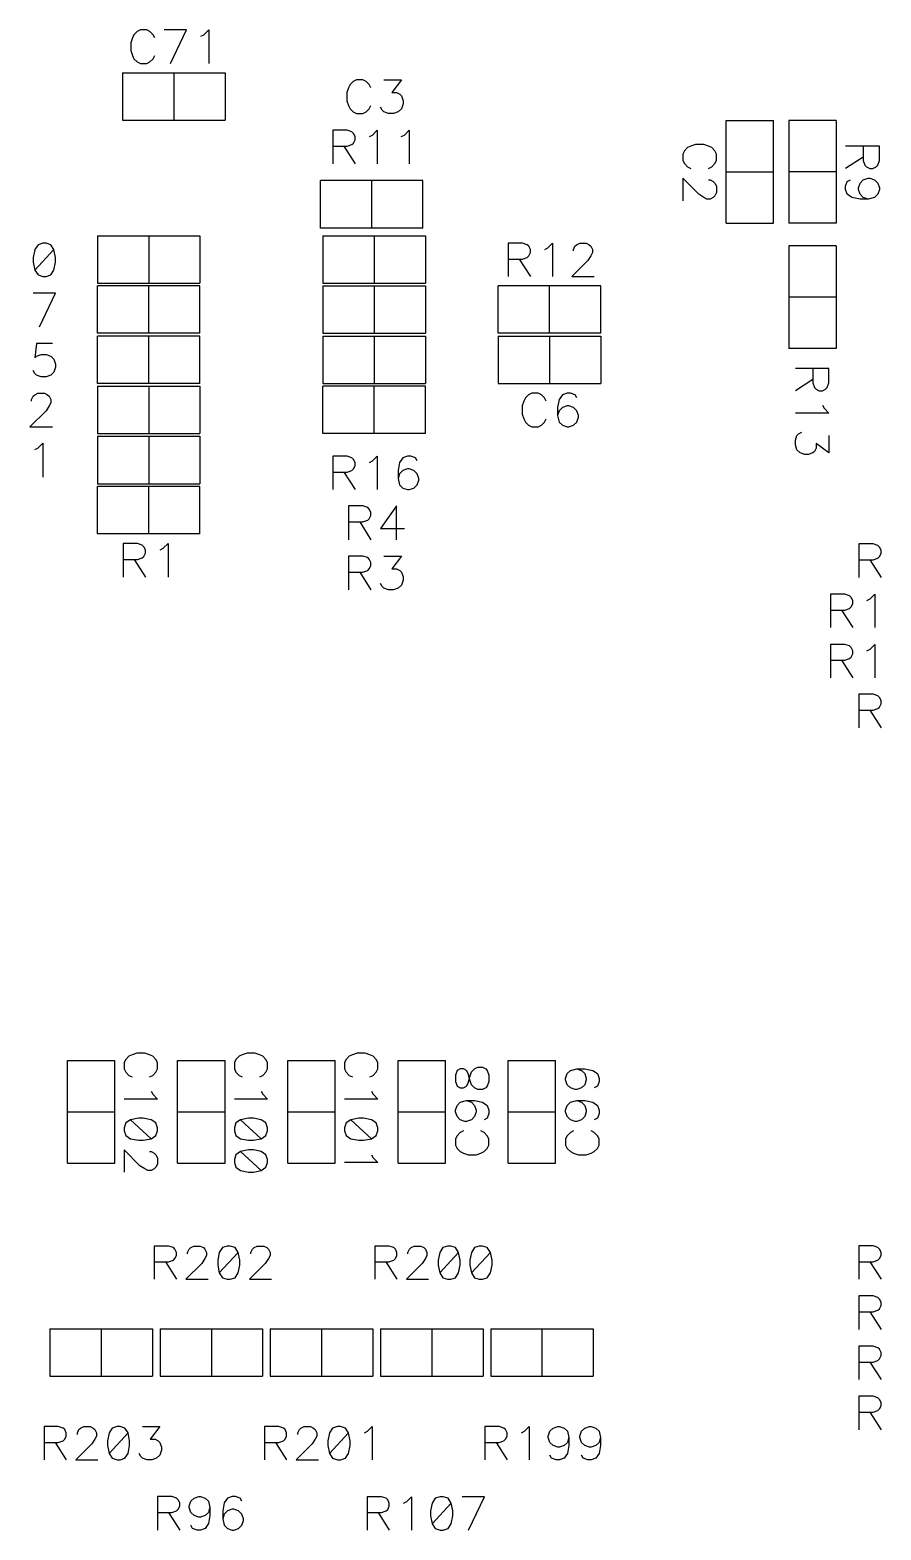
# Model space of a CAD drawing. Extents: x 295 to 953, y 10 to 290.
# Drawn here: x 703.6 to 739.2, y 154.2 to 216.9 of the extents above; entities that cross this region are included whole.
import ezdxf

# ---------------------------------------------------------------- set-up
doc = ezdxf.new("R2010")
doc.units = 0
doc.header["$LTSCALE"] = 5
doc.header["$MEASUREMENT"] = 0
doc.layers.add('DV-INT-A3_BSK', color=2, linetype='CONTINUOUS')

msp = doc.modelspace()

# ---------------------------------------------------------------- linework, layer by layer
at = {"layer": 'DV-INT-A3_BSK', "color": 7}
for p, q in [((707.894, 216.576), (707.832, 216.375)), ((707.832, 216.375), (707.832, 216.044)), ((707.962, 216.706), (707.894, 216.576)), ((708.096, 216.84), (707.962, 216.706)), ((708.23, 216.908), (708.096, 216.84)), ((708.494, 216.908), (708.23, 216.908)), ((708.628, 216.84), (708.494, 216.908)), ((708.762, 216.706), (708.628, 216.84)), ((708.829, 216.576), (708.762, 216.706)), ((710.162, 216.908), (709.227, 216.908)), ((709.495, 215.508), (710.162, 216.908)), ((710.761, 216.644), (710.891, 216.706)), ((710.891, 216.706), (711.092, 216.908)), ((711.092, 216.908), (711.092, 215.508)), ((707.832, 216.044), (707.894, 215.843)), ((707.894, 215.843), (707.962, 215.709)), ((707.962, 215.709), (708.096, 215.575)), ((708.628, 215.575), (708.762, 215.709)), ((708.762, 215.709), (708.829, 215.843)), ((707.484, 215.118), (711.771, 215.118)), ((707.484, 215.118), (707.484, 213.136)), ((708.096, 215.575), (708.23, 215.508)), ((708.23, 215.508), (708.494, 215.508)), ((708.494, 215.508), (708.628, 215.575)), ((709.63, 215.118), (709.63, 213.136)), ((711.771, 215.118), (711.771, 213.136)), ((716.934, 214.494), (716.867, 214.292)), ((717.002, 214.628), (716.934, 214.494)), ((717.136, 214.762), (717.002, 214.628)), ((717.27, 214.829), (717.136, 214.762)), ((717.538, 214.829), (717.27, 214.829)), ((717.672, 214.762), (717.538, 214.829)), ((717.806, 214.628), (717.672, 214.762)), ((717.873, 214.494), (717.806, 214.628)), ((718.414, 214.829), (719.151, 214.829)), ((719.151, 214.829), (718.749, 214.292)), ((716.867, 214.292), (716.867, 213.953)), ((716.867, 213.953), (716.934, 213.752)), ((718.749, 214.292), (718.95, 214.292)), ((718.95, 214.292), (719.084, 214.225)), ((719.084, 214.225), (719.151, 214.158)), ((719.151, 214.158), (719.219, 213.953)), ((719.219, 213.819), (719.151, 213.618)), ((719.219, 213.953), (719.219, 213.819)), ((716.934, 213.752), (717.002, 213.618)), ((717.002, 213.618), (717.136, 213.483)), ((717.136, 213.483), (717.27, 213.416)), ((717.27, 213.416), (717.538, 213.416)), ((717.538, 213.416), (717.672, 213.483)), ((717.672, 213.483), (717.806, 213.618)), ((717.806, 213.618), (717.873, 213.752)), ((718.347, 213.551), (718.28, 213.685)), ((718.414, 213.483), (718.347, 213.551)), ((718.615, 213.416), (718.414, 213.483)), ((718.816, 213.416), (718.615, 213.416)), ((719.017, 213.483), (718.816, 213.416)), ((719.151, 213.618), (719.017, 213.483)), ((707.484, 213.136), (711.771, 213.136)), ((716.876, 212.717), (716.276, 212.717)), ((716.276, 212.717), (716.276, 211.317)), ((717.077, 212.649), (716.876, 212.717)), ((717.144, 212.582), (717.077, 212.649)), ((717.211, 212.453), (717.144, 212.582)), ((717.944, 212.515), (718.141, 212.717)), ((718.141, 212.717), (718.141, 211.317)), ((719.273, 212.515), (719.474, 212.717)), ((719.474, 212.717), (719.474, 211.317)), ((732.735, 208.84), (732.735, 213.127)), ((732.735, 213.127), (734.717, 213.127)), ((734.717, 208.84), (734.717, 213.127)), ((735.354, 213.127), (735.354, 208.84)), ((737.336, 213.127), (735.354, 213.127)), ((737.336, 213.127), (737.336, 208.84)), ((716.276, 212.05), (716.876, 212.05)), ((716.746, 212.05), (717.211, 211.317)), ((716.876, 212.05), (717.077, 212.117)), ((717.077, 212.117), (717.144, 212.184)), ((717.144, 212.184), (717.211, 212.318)), ((717.211, 212.318), (717.211, 212.453)), ((717.81, 212.453), (717.944, 212.515)), ((719.143, 212.453), (719.273, 212.515)), ((731.121, 211.991), (730.987, 211.857)), ((731.255, 212.059), (731.121, 211.991)), ((731.456, 212.126), (731.255, 212.059)), ((731.796, 212.126), (731.456, 212.126)), ((731.997, 212.059), (731.796, 212.126)), ((732.131, 211.991), (731.997, 212.059)), ((732.265, 211.857), (732.131, 211.991)), ((739.143, 212.059), (737.73, 212.059)), ((738.472, 212.059), (738.472, 211.455)), ((739.143, 211.455), (739.143, 212.059)), ((730.987, 211.857), (730.92, 211.723)), ((730.92, 211.723), (730.92, 211.455)), ((730.92, 211.455), (730.987, 211.321)), ((730.987, 211.321), (731.121, 211.187)), ((732.131, 211.187), (732.265, 211.321)), ((732.332, 211.723), (732.265, 211.857)), ((732.265, 211.321), (732.332, 211.455)), ((732.332, 211.455), (732.332, 211.723)), ((738.472, 211.589), (737.73, 211.12)), ((738.472, 211.455), (738.539, 211.254)), ((739.076, 211.254), (739.143, 211.455)), ((731.595, 210.043), (730.92, 210.713)), ((730.92, 210.713), (730.92, 209.774)), ((731.121, 211.187), (731.255, 211.12)), ((731.997, 211.12), (732.131, 211.187)), ((732.735, 210.986), (734.717, 210.986)), ((737.336, 210.986), (735.354, 210.986)), ((738.472, 210.646), (738.673, 210.713)), ((738.539, 211.254), (738.606, 211.187)), ((738.606, 211.187), (738.74, 211.12)), ((738.673, 210.713), (738.74, 210.713)), ((738.74, 211.12), (738.874, 211.12)), ((738.74, 210.713), (738.941, 210.646)), ((738.874, 211.12), (739.008, 211.187)), ((739.008, 211.187), (739.076, 211.254)), ((720.048, 210.613), (715.761, 210.613)), ((715.761, 208.63), (715.761, 210.613)), ((717.907, 208.63), (717.907, 210.613)), ((720.048, 208.63), (720.048, 210.613)), ((731.796, 209.909), (731.595, 210.043)), ((731.997, 210.646), (732.064, 210.646)), ((732.064, 210.646), (732.198, 210.579)), ((732.198, 210.579), (732.265, 210.512)), ((732.265, 210.512), (732.332, 210.378)), ((732.332, 210.11), (732.265, 209.976)), ((732.332, 210.378), (732.332, 210.11)), ((737.73, 210.378), (737.797, 210.579)), ((737.73, 210.244), (737.73, 210.378)), ((737.797, 210.043), (737.73, 210.244)), ((737.797, 210.579), (737.931, 210.646)), ((737.998, 209.909), (737.797, 210.043)), ((738.267, 210.311), (738.338, 210.512)), ((738.267, 210.244), (738.267, 210.311)), ((738.338, 210.043), (738.267, 210.244)), ((738.338, 210.512), (738.472, 210.646)), ((738.472, 209.909), (738.338, 210.043)), ((738.941, 210.646), (739.076, 210.512)), ((739.076, 210.043), (738.941, 209.909)), ((739.076, 210.512), (739.143, 210.311)), ((739.143, 210.244), (739.076, 210.043)), ((739.143, 210.311), (739.143, 210.244)), ((731.93, 209.842), (731.796, 209.909)), ((732.064, 209.842), (731.93, 209.842)), ((732.198, 209.909), (732.064, 209.842)), ((732.265, 209.976), (732.198, 209.909)), ((738.338, 209.842), (737.998, 209.909)), ((738.673, 209.842), (738.338, 209.842)), ((738.673, 209.842), (738.472, 209.909)), ((738.941, 209.909), (738.673, 209.842)), ((732.735, 208.84), (734.717, 208.84)), ((737.336, 208.84), (735.354, 208.84)), ((706.436, 208.308), (710.723, 208.308)), ((706.436, 208.308), (706.436, 206.325)), ((708.582, 208.308), (708.582, 206.325)), ((710.723, 208.308), (710.723, 206.325)), ((720.048, 208.63), (715.761, 208.63)), ((715.866, 208.308), (720.153, 208.308)), ((715.866, 208.308), (715.866, 206.325)), ((718.012, 208.308), (718.012, 206.325)), ((720.153, 208.308), (720.153, 206.325)), ((703.817, 207.738), (703.75, 207.402)), ((703.951, 207.935), (703.817, 207.738)), ((704.613, 207.738), (703.817, 206.87)), ((704.148, 208.002), (703.951, 207.935)), ((704.282, 208.002), (704.148, 208.002)), ((704.483, 207.935), (704.282, 208.002)), ((704.613, 207.738), (704.483, 207.935)), ((704.68, 207.402), (704.613, 207.738)), ((724.21, 208.002), (723.611, 208.002)), ((723.611, 208.002), (723.611, 206.602)), ((724.411, 207.935), (724.21, 208.002)), ((724.478, 207.868), (724.411, 207.935)), ((724.545, 207.738), (724.478, 207.868)), ((724.478, 207.469), (724.545, 207.604)), ((724.545, 207.604), (724.545, 207.738)), ((725.145, 207.738), (725.279, 207.8)), ((725.279, 207.8), (725.476, 208.002)), ((725.476, 208.002), (725.476, 206.602)), ((726.343, 207.738), (726.41, 207.868)), ((726.343, 207.671), (726.343, 207.738)), ((726.41, 207.868), (726.477, 207.935)), ((726.477, 207.935), (726.607, 208.002)), ((726.607, 208.002), (726.876, 208.002)), ((726.876, 208.002), (727.01, 207.935)), ((727.01, 207.935), (727.077, 207.868)), ((727.077, 207.868), (727.14, 207.738)), ((727.14, 207.604), (727.077, 207.469)), ((727.14, 207.738), (727.14, 207.604)), ((735.354, 207.889), (735.354, 203.601)), ((737.336, 207.889), (735.354, 207.889)), ((737.336, 207.889), (737.336, 203.601)), ((703.75, 207.402), (703.75, 207.201)), ((703.75, 207.201), (703.817, 206.87)), ((704.613, 206.87), (704.68, 207.201)), ((704.68, 207.201), (704.68, 207.402)), ((723.611, 207.335), (724.21, 207.335)), ((724.08, 207.335), (724.545, 206.602)), ((724.21, 207.335), (724.411, 207.402)), ((724.411, 207.402), (724.478, 207.469)), ((726.943, 207.268), (726.276, 206.602)), ((727.077, 207.469), (726.943, 207.268)), ((703.817, 206.87), (703.951, 206.669)), ((703.951, 206.669), (704.148, 206.602)), ((704.148, 206.602), (704.282, 206.602)), ((704.282, 206.602), (704.483, 206.669)), ((704.483, 206.669), (704.613, 206.87)), ((706.436, 206.325), (710.723, 206.325)), ((715.866, 206.325), (720.153, 206.325)), ((726.276, 206.602), (727.207, 206.602)), ((704.68, 205.906), (703.75, 205.906)), ((704.014, 204.506), (704.68, 205.906)), ((710.723, 206.212), (706.436, 206.212)), ((706.436, 204.23), (706.436, 206.212)), ((708.582, 204.23), (708.582, 206.212)), ((710.723, 204.23), (710.723, 206.212)), ((715.866, 206.212), (720.153, 206.212)), ((715.866, 206.212), (715.866, 204.23)), ((718.012, 206.212), (718.012, 204.23)), ((720.153, 206.212), (720.153, 204.23)), ((727.487, 206.212), (723.2, 206.212)), ((723.2, 204.23), (723.2, 206.212)), ((725.346, 204.23), (725.346, 206.212)), ((727.487, 204.23), (727.487, 206.212)), ((737.336, 205.747), (735.354, 205.747)), ((703.884, 203.811), (703.817, 203.211)), ((704.55, 203.811), (703.884, 203.811)), ((710.723, 204.23), (706.436, 204.23)), ((710.723, 204.117), (706.436, 204.117)), ((706.436, 202.134), (706.436, 204.117)), ((708.582, 202.134), (708.582, 204.117)), ((710.723, 202.134), (710.723, 204.117)), ((715.866, 204.23), (720.153, 204.23)), ((715.866, 204.117), (720.153, 204.117)), ((715.866, 204.117), (715.866, 202.134)), ((718.012, 204.117), (718.012, 202.134)), ((720.153, 204.117), (720.153, 202.134)), ((727.487, 204.23), (723.2, 204.23)), ((723.2, 204.117), (727.487, 204.117)), ((723.2, 204.117), (723.2, 202.134)), ((725.346, 204.117), (725.346, 202.134)), ((727.487, 204.117), (727.487, 202.134)), ((703.817, 203.211), (703.884, 203.278)), ((703.884, 203.278), (704.081, 203.345)), ((704.081, 203.345), (704.282, 203.345)), ((704.282, 203.345), (704.483, 203.278)), ((704.483, 203.278), (704.613, 203.144)), ((704.613, 203.144), (704.68, 202.947)), ((737.336, 203.601), (735.354, 203.601)), ((703.817, 202.545), (703.75, 202.679)), ((703.884, 202.478), (703.817, 202.545)), ((704.613, 202.612), (704.483, 202.478)), ((704.68, 202.813), (704.613, 202.612)), ((704.68, 202.947), (704.68, 202.813)), ((737.03, 202.763), (735.631, 202.763)), ((736.364, 202.763), (736.364, 202.164)), ((737.03, 202.164), (737.03, 202.763)), ((704.081, 202.411), (703.884, 202.478)), ((704.282, 202.411), (704.081, 202.411)), ((704.483, 202.478), (704.282, 202.411)), ((710.723, 202.134), (706.436, 202.134)), ((706.436, 202.021), (710.723, 202.021)), ((706.436, 202.021), (706.436, 200.039)), ((708.582, 202.021), (708.582, 200.039)), ((710.723, 202.021), (710.723, 200.039)), ((715.866, 202.134), (720.153, 202.134)), ((720.153, 202.021), (715.866, 202.021)), ((715.866, 200.039), (715.866, 202.021)), ((718.012, 200.039), (718.012, 202.021)), ((720.153, 200.039), (720.153, 202.021)), ((723.2, 202.134), (727.487, 202.134)), ((736.364, 202.294), (735.631, 201.828)), ((736.364, 202.164), (736.431, 201.962)), ((736.431, 201.962), (736.498, 201.895)), ((736.498, 201.895), (736.632, 201.828)), ((736.766, 201.828), (736.896, 201.895)), ((736.896, 201.895), (736.963, 201.962)), ((736.963, 201.962), (737.03, 202.164)), ((703.678, 201.464), (703.745, 201.598)), ((703.678, 201.397), (703.678, 201.464)), ((703.745, 201.598), (703.812, 201.665)), ((703.812, 201.665), (703.947, 201.732)), ((703.947, 201.732), (704.215, 201.732)), ((704.215, 201.732), (704.349, 201.665)), ((704.349, 201.665), (704.416, 201.598)), ((704.416, 201.598), (704.483, 201.464)), ((704.483, 201.33), (704.416, 201.195)), ((704.483, 201.464), (704.483, 201.33)), ((724.269, 201.397), (724.202, 201.195)), ((724.336, 201.531), (724.269, 201.397)), ((724.47, 201.665), (724.336, 201.531)), ((724.604, 201.732), (724.47, 201.665)), ((724.872, 201.732), (724.604, 201.732)), ((725.006, 201.665), (724.872, 201.732)), ((725.14, 201.531), (725.006, 201.665)), ((725.207, 201.397), (725.14, 201.531)), ((725.748, 201.464), (725.681, 201.128)), ((725.882, 201.665), (725.748, 201.464)), ((726.083, 201.732), (725.882, 201.665)), ((726.218, 201.732), (726.083, 201.732)), ((726.419, 201.665), (726.218, 201.732)), ((726.486, 201.531), (726.419, 201.665)), ((736.632, 201.828), (736.766, 201.828)), ((704.282, 200.994), (703.611, 200.32)), ((704.416, 201.195), (704.282, 200.994)), ((724.202, 201.195), (724.202, 200.856)), ((724.202, 200.856), (724.269, 200.655)), ((724.269, 200.655), (724.336, 200.521)), ((725.14, 200.521), (725.207, 200.655)), ((725.681, 201.128), (725.681, 200.789)), ((725.748, 200.994), (725.681, 200.789)), ((725.681, 200.789), (725.748, 200.521)), ((725.882, 201.128), (725.748, 200.994)), ((726.083, 201.195), (725.882, 201.128)), ((726.15, 201.195), (726.083, 201.195)), ((726.352, 201.128), (726.15, 201.195)), ((726.486, 200.994), (726.352, 201.128)), ((726.553, 200.789), (726.486, 200.994)), ((726.486, 200.521), (726.553, 200.722)), ((726.553, 200.722), (726.553, 200.789)), ((737.03, 200.898), (735.631, 200.898)), ((736.766, 201.229), (736.829, 201.095)), ((736.829, 201.095), (737.03, 200.898)), ((703.611, 200.32), (704.55, 200.32)), ((706.436, 200.039), (710.723, 200.039)), ((720.153, 200.039), (715.866, 200.039)), ((724.336, 200.521), (724.47, 200.387)), ((724.47, 200.387), (724.604, 200.32)), ((724.604, 200.32), (724.872, 200.32)), ((724.872, 200.32), (725.006, 200.387)), ((725.006, 200.387), (725.14, 200.521)), ((725.748, 200.521), (725.882, 200.387)), ((725.882, 200.387), (726.083, 200.32)), ((726.083, 200.32), (726.15, 200.32)), ((726.15, 200.32), (726.352, 200.387)), ((726.352, 200.387), (726.486, 200.521)), ((735.698, 199.963), (735.765, 200.03)), ((735.765, 200.03), (735.899, 200.097)), ((703.812, 199.368), (703.947, 199.435)), ((703.947, 199.435), (704.148, 199.636)), ((704.148, 199.636), (704.148, 198.224)), ((706.436, 199.926), (710.723, 199.926)), ((706.436, 199.926), (706.436, 197.943)), ((708.582, 199.926), (708.582, 197.943)), ((710.723, 199.926), (710.723, 197.943)), ((735.631, 199.766), (735.698, 199.963)), ((735.631, 199.565), (735.631, 199.766)), ((735.698, 199.364), (735.631, 199.565)), ((736.498, 199.431), (736.431, 199.297)), ((737.03, 199.234), (736.498, 199.632)), ((736.498, 199.632), (736.498, 199.431)), ((737.03, 199.963), (737.03, 199.234)), ((716.876, 199.096), (716.276, 199.096)), ((716.276, 199.096), (716.276, 197.696)), ((717.077, 199.029), (716.876, 199.096)), ((717.144, 198.962), (717.077, 199.029)), ((717.211, 198.832), (717.144, 198.962)), ((717.211, 198.698), (717.211, 198.832)), ((717.81, 198.832), (717.944, 198.895)), ((717.944, 198.895), (718.141, 199.096)), ((718.141, 199.096), (718.141, 197.696)), ((719.076, 198.832), (719.009, 198.496)), ((719.206, 199.029), (719.076, 198.832)), ((719.407, 199.096), (719.206, 199.029)), ((719.541, 199.096), (719.407, 199.096)), ((719.742, 199.029), (719.541, 199.096)), ((719.805, 198.895), (719.742, 199.029)), ((735.832, 199.234), (735.698, 199.364)), ((736.033, 199.167), (735.832, 199.234)), ((736.167, 199.167), (736.033, 199.167)), ((736.364, 199.234), (736.167, 199.167)), ((736.431, 199.297), (736.364, 199.234)), ((716.276, 198.429), (716.876, 198.429)), ((716.746, 198.429), (717.211, 197.696)), ((716.876, 198.429), (717.077, 198.496)), ((717.077, 198.496), (717.144, 198.564)), ((717.144, 198.564), (717.211, 198.698)), ((719.009, 198.496), (719.009, 198.165)), ((719.076, 198.362), (719.009, 198.165)), ((719.009, 198.165), (719.076, 197.897)), ((719.206, 198.496), (719.076, 198.362)), ((719.407, 198.564), (719.206, 198.496)), ((719.474, 198.564), (719.407, 198.564)), ((719.675, 198.496), (719.474, 198.564)), ((719.805, 198.362), (719.675, 198.496)), ((719.872, 198.165), (719.805, 198.362)), ((719.872, 198.098), (719.872, 198.165)), ((706.436, 197.943), (710.723, 197.943)), ((710.723, 197.83), (706.436, 197.83)), ((706.436, 195.848), (706.436, 197.83)), ((708.582, 195.848), (708.582, 197.83)), ((710.723, 195.848), (710.723, 197.83)), ((719.076, 197.897), (719.206, 197.763)), ((719.206, 197.763), (719.407, 197.696)), ((719.407, 197.696), (719.474, 197.696)), ((719.474, 197.696), (719.675, 197.763)), ((719.675, 197.763), (719.805, 197.897)), ((719.805, 197.897), (719.872, 198.098)), ((717.538, 197.017), (716.934, 197.017)), ((716.934, 197.017), (716.934, 195.605)), ((717.739, 196.95), (717.538, 197.017)), ((717.806, 196.883), (717.739, 196.95)), ((717.873, 196.749), (717.806, 196.883)), ((718.95, 197.017), (718.28, 196.074)), ((718.95, 195.605), (718.95, 197.017)), ((716.934, 196.346), (717.538, 196.346)), ((717.404, 196.346), (717.873, 195.605)), ((717.538, 196.346), (717.739, 196.414)), ((717.739, 196.414), (717.806, 196.481)), ((717.806, 196.481), (717.873, 196.615)), ((717.873, 196.615), (717.873, 196.749)), ((710.723, 195.848), (706.436, 195.848)), ((718.28, 196.074), (719.286, 196.074)), ((708.108, 195.445), (707.505, 195.445)), ((707.505, 195.445), (707.505, 194.033)), ((708.309, 195.378), (708.108, 195.445)), ((708.376, 195.311), (708.309, 195.378)), ((708.443, 195.177), (708.376, 195.311)), ((708.376, 194.909), (708.443, 195.043)), ((708.443, 195.043), (708.443, 195.177)), ((709.051, 195.177), (709.185, 195.244)), ((709.185, 195.244), (709.386, 195.445)), ((709.386, 195.445), (709.386, 194.033)), ((738.879, 195.429), (738.279, 195.429)), ((738.279, 195.429), (738.279, 194.029)), ((739.08, 195.362), (738.879, 195.429)), ((739.147, 195.295), (739.08, 195.362)), ((739.214, 195.165), (739.147, 195.295)), ((739.147, 194.896), (739.214, 195.031)), ((739.214, 195.031), (739.214, 195.165)), ((707.505, 194.775), (708.108, 194.775)), ((707.974, 194.775), (708.443, 194.033)), ((708.108, 194.775), (708.309, 194.842)), ((708.309, 194.842), (708.376, 194.909)), ((717.538, 194.922), (716.934, 194.922)), ((716.934, 194.922), (716.934, 193.509)), ((717.739, 194.854), (717.538, 194.922)), ((717.806, 194.787), (717.739, 194.854)), ((717.739, 194.318), (717.806, 194.385)), ((717.873, 194.653), (717.806, 194.787)), ((717.806, 194.385), (717.873, 194.519)), ((717.873, 194.519), (717.873, 194.653)), ((718.414, 194.922), (719.151, 194.922)), ((719.151, 194.922), (718.749, 194.385)), ((718.749, 194.385), (718.95, 194.385)), ((718.95, 194.385), (719.084, 194.318)), ((738.279, 194.762), (738.879, 194.762)), ((738.749, 194.762), (739.214, 194.029)), ((738.879, 194.762), (739.08, 194.829)), ((739.08, 194.829), (739.147, 194.896)), ((716.934, 194.251), (717.538, 194.251)), ((717.404, 194.251), (717.873, 193.509)), ((717.538, 194.251), (717.739, 194.318)), ((718.347, 193.643), (718.28, 193.777)), ((719.084, 194.318), (719.151, 194.251)), ((719.151, 194.251), (719.219, 194.046)), ((719.219, 193.912), (719.151, 193.71)), ((719.219, 194.046), (719.219, 193.912)), ((718.414, 193.576), (718.347, 193.643)), ((718.615, 193.509), (718.414, 193.576)), ((718.816, 193.509), (718.615, 193.509)), ((719.017, 193.576), (718.816, 193.509)), ((719.151, 193.71), (719.017, 193.576)), ((737.697, 193.325), (737.102, 193.325)), ((737.102, 193.325), (737.102, 191.933)), ((737.898, 193.258), (737.697, 193.325)), ((737.965, 193.195), (737.898, 193.258)), ((738.028, 193.061), (737.965, 193.195)), ((738.627, 193.061), (738.757, 193.128)), ((738.757, 193.128), (738.958, 193.325)), ((738.958, 193.325), (738.958, 191.933)), ((737.102, 192.663), (737.697, 192.663)), ((737.567, 192.663), (738.028, 191.933)), ((737.697, 192.663), (737.898, 192.73)), ((737.898, 192.73), (737.965, 192.797)), ((737.965, 192.797), (738.028, 192.927)), ((738.028, 192.927), (738.028, 193.061)), ((737.697, 191.229), (737.102, 191.229)), ((737.102, 191.229), (737.102, 189.838)), ((737.898, 191.162), (737.697, 191.229)), ((738.757, 191.032), (738.958, 191.229)), ((738.958, 191.229), (738.958, 189.838)), ((737.697, 190.567), (737.898, 190.634)), ((737.965, 191.099), (737.898, 191.162)), ((737.898, 190.634), (737.965, 190.701)), ((738.028, 190.965), (737.965, 191.099)), ((737.965, 190.701), (738.028, 190.831)), ((738.028, 190.831), (738.028, 190.965)), ((738.627, 190.965), (738.757, 191.032)), ((737.102, 190.567), (737.697, 190.567)), ((737.567, 190.567), (738.028, 189.838)), ((738.879, 189.142), (738.279, 189.142)), ((738.279, 189.142), (738.279, 187.742)), ((739.08, 189.075), (738.879, 189.142)), ((739.147, 189.008), (739.08, 189.075)), ((739.214, 188.878), (739.147, 189.008)), ((739.147, 188.61), (739.214, 188.744)), ((739.214, 188.744), (739.214, 188.878)), ((738.279, 188.476), (738.879, 188.476)), ((738.749, 188.476), (739.214, 187.742)), ((738.879, 188.476), (739.08, 188.543)), ((739.08, 188.543), (739.147, 188.61)), ((705.179, 169.549), (705.179, 173.837)), ((705.179, 173.837), (707.161, 173.837)), ((707.161, 169.549), (707.161, 173.837)), ((707.618, 173.883), (707.551, 173.749)), ((707.551, 173.749), (707.551, 173.485)), ((707.748, 174.013), (707.618, 173.883)), ((707.882, 174.08), (707.748, 174.013)), ((708.083, 174.147), (707.882, 174.08)), ((708.414, 174.147), (708.083, 174.147)), ((708.611, 174.08), (708.414, 174.147)), ((708.745, 174.013), (708.611, 174.08)), ((708.875, 173.883), (708.745, 174.013)), ((708.942, 173.749), (708.875, 173.883)), ((708.942, 173.485), (708.942, 173.749)), ((709.789, 169.549), (709.789, 173.837)), ((709.789, 173.837), (711.771, 173.837)), ((711.771, 169.549), (711.771, 173.837)), ((712.228, 173.883), (712.161, 173.749)), ((712.161, 173.749), (712.161, 173.485)), ((712.358, 174.013), (712.228, 173.883)), ((712.492, 174.08), (712.358, 174.013)), ((712.693, 174.147), (712.492, 174.08)), ((713.024, 174.147), (712.693, 174.147)), ((713.221, 174.08), (713.024, 174.147)), ((713.355, 174.013), (713.221, 174.08)), ((713.485, 173.883), (713.355, 174.013)), ((713.552, 173.749), (713.485, 173.883)), ((713.552, 173.485), (713.552, 173.749)), ((714.399, 169.549), (714.399, 173.837)), ((714.399, 173.837), (716.381, 173.837)), ((716.381, 169.549), (716.381, 173.837)), ((716.838, 173.883), (716.771, 173.749)), ((716.771, 173.749), (716.771, 173.485)), ((716.968, 174.013), (716.838, 173.883)), ((717.102, 174.08), (716.968, 174.013)), ((717.303, 174.147), (717.102, 174.08)), ((717.634, 174.147), (717.303, 174.147)), ((717.831, 174.08), (717.634, 174.147)), ((717.965, 174.013), (717.831, 174.08)), ((718.095, 173.883), (717.965, 174.013)), ((718.162, 173.749), (718.095, 173.883)), ((718.162, 173.485), (718.162, 173.749)), ((719.009, 169.549), (719.009, 173.837)), ((719.009, 173.837), (720.991, 173.837)), ((720.991, 169.549), (720.991, 173.837)), ((723.619, 169.549), (723.619, 173.837)), ((723.619, 173.837), (725.601, 173.837)), ((725.601, 169.549), (725.601, 173.837)), ((707.551, 173.485), (707.618, 173.35)), ((707.618, 173.35), (707.748, 173.216)), ((707.748, 173.216), (707.882, 173.153)), ((708.611, 173.153), (708.745, 173.216)), ((708.745, 173.216), (708.875, 173.35)), ((708.875, 173.35), (708.942, 173.485)), ((712.161, 173.485), (712.228, 173.35)), ((712.228, 173.35), (712.358, 173.216)), ((712.358, 173.216), (712.492, 173.153)), ((713.221, 173.153), (713.355, 173.216)), ((713.355, 173.216), (713.485, 173.35)), ((713.485, 173.35), (713.552, 173.485)), ((716.771, 173.485), (716.838, 173.35)), ((716.838, 173.35), (716.968, 173.216)), ((716.968, 173.216), (717.102, 173.153)), ((717.831, 173.153), (717.965, 173.216)), ((717.965, 173.216), (718.095, 173.35)), ((718.095, 173.35), (718.162, 173.485)), ((721.478, 173.426), (721.41, 173.225)), ((721.41, 173.225), (721.41, 172.957)), ((721.612, 173.489), (721.478, 173.426)), ((721.742, 173.489), (721.612, 173.489)), ((721.876, 173.426), (721.742, 173.489)), ((721.943, 173.292), (721.876, 173.426)), ((722.01, 173.024), (721.943, 173.292)), ((721.943, 172.889), (722.01, 173.158)), ((722.01, 173.158), (722.077, 173.359)), ((722.077, 173.359), (722.211, 173.489)), ((722.211, 173.489), (722.341, 173.556)), ((722.341, 173.556), (722.542, 173.556)), ((722.542, 173.556), (722.676, 173.489)), ((722.676, 173.489), (722.743, 173.426)), ((722.743, 173.426), (722.81, 173.225)), ((722.81, 173.225), (722.81, 172.957)), ((726.021, 173.091), (726.088, 173.292)), ((726.021, 173.024), (726.021, 173.091)), ((726.088, 173.292), (726.222, 173.426)), ((726.222, 173.426), (726.486, 173.489)), ((726.486, 173.489), (726.687, 173.426)), ((726.486, 173.489), (726.821, 173.489)), ((726.687, 173.426), (726.821, 173.292)), ((726.821, 173.489), (727.152, 173.426)), ((726.821, 173.292), (726.884, 173.091)), ((726.884, 173.091), (726.884, 173.024)), ((727.152, 173.426), (727.353, 173.292)), ((727.353, 173.292), (727.42, 173.091)), ((727.42, 173.091), (727.42, 172.957)), ((708.678, 172.554), (708.745, 172.424)), ((708.745, 172.424), (708.942, 172.223)), ((713.288, 172.554), (713.355, 172.424)), ((713.355, 172.424), (713.552, 172.223)), ((717.898, 172.554), (717.965, 172.424)), ((717.965, 172.424), (718.162, 172.223)), ((721.41, 172.957), (721.478, 172.76)), ((721.478, 172.76), (721.612, 172.692)), ((721.612, 172.692), (721.742, 172.692)), ((721.742, 172.692), (721.876, 172.76)), ((721.876, 172.76), (721.943, 172.889)), ((722.077, 172.827), (722.01, 173.024)), ((722.211, 172.692), (722.077, 172.827)), ((722.341, 172.625), (722.211, 172.692)), ((722.542, 172.625), (722.341, 172.625)), ((722.676, 172.692), (722.542, 172.625)), ((722.743, 172.76), (722.676, 172.692)), ((722.81, 172.957), (722.743, 172.76)), ((726.088, 172.827), (726.021, 173.024)), ((726.222, 172.692), (726.088, 172.827)), ((726.419, 172.625), (726.222, 172.692)), ((726.486, 172.625), (726.419, 172.625)), ((726.687, 172.692), (726.486, 172.625)), ((726.821, 172.827), (726.687, 172.692)), ((726.884, 173.024), (726.821, 172.827)), ((727.353, 172.76), (727.219, 172.692)), ((727.42, 172.957), (727.353, 172.76)), ((708.942, 172.223), (707.551, 172.223)), ((713.552, 172.223), (712.161, 172.223)), ((718.162, 172.223), (716.771, 172.223)), ((721.41, 171.758), (721.478, 171.959)), ((721.478, 171.959), (721.612, 172.093)), ((721.612, 172.093), (721.876, 172.16)), ((721.876, 172.16), (722.077, 172.093)), ((721.876, 172.16), (722.211, 172.16)), ((722.077, 172.093), (722.211, 171.959)), ((722.211, 172.16), (722.542, 172.093)), ((722.211, 171.959), (722.274, 171.758)), ((722.542, 172.093), (722.743, 171.959)), ((722.743, 171.959), (722.81, 171.758)), ((726.021, 171.758), (726.088, 171.959)), ((726.088, 171.959), (726.222, 172.093)), ((726.222, 172.093), (726.486, 172.16)), ((726.486, 172.16), (726.687, 172.093)), ((726.486, 172.16), (726.821, 172.16)), ((726.687, 172.093), (726.821, 171.959)), ((726.821, 172.16), (727.152, 172.093)), ((726.821, 171.959), (726.884, 171.758)), ((727.152, 172.093), (727.353, 171.959)), ((727.353, 171.959), (727.42, 171.758)), ((705.179, 171.695), (707.161, 171.695)), ((707.618, 171.23), (707.551, 171.029)), ((707.815, 171.36), (707.618, 171.23)), ((708.146, 171.427), (707.815, 171.36)), ((708.678, 170.568), (707.815, 171.36)), ((708.347, 171.427), (708.146, 171.427)), ((708.678, 171.36), (708.347, 171.427)), ((708.875, 171.23), (708.678, 171.36)), ((708.942, 171.029), (708.875, 171.23)), ((709.789, 171.695), (711.771, 171.695)), ((712.228, 171.23), (712.161, 171.029)), ((712.425, 171.36), (712.228, 171.23)), ((712.756, 171.427), (712.425, 171.36)), ((713.288, 170.568), (712.425, 171.36)), ((712.957, 171.427), (712.756, 171.427)), ((713.288, 171.36), (712.957, 171.427)), ((713.485, 171.23), (713.288, 171.36)), ((713.552, 171.029), (713.485, 171.23)), ((714.399, 171.695), (716.381, 171.695)), ((716.838, 171.23), (716.771, 171.029)), ((717.035, 171.36), (716.838, 171.23)), ((717.366, 171.427), (717.035, 171.36)), ((717.898, 170.568), (717.035, 171.36)), ((717.567, 171.427), (717.366, 171.427)), ((717.898, 171.36), (717.567, 171.427)), ((718.095, 171.23), (717.898, 171.36)), ((718.162, 171.029), (718.095, 171.23)), ((719.009, 171.695), (720.991, 171.695)), ((721.41, 171.695), (721.41, 171.758)), ((721.478, 171.494), (721.41, 171.695)), ((721.612, 171.36), (721.478, 171.494)), ((721.809, 171.293), (721.612, 171.36)), ((721.876, 171.293), (721.809, 171.293)), ((722.077, 171.36), (721.876, 171.293)), ((722.211, 171.494), (722.077, 171.36)), ((722.274, 171.695), (722.211, 171.494)), ((722.274, 171.758), (722.274, 171.695)), ((722.743, 171.427), (722.609, 171.36)), ((722.81, 171.628), (722.743, 171.427)), ((722.81, 171.758), (722.81, 171.628)), ((723.619, 171.695), (725.601, 171.695)), ((726.021, 171.695), (726.021, 171.758)), ((726.088, 171.494), (726.021, 171.695)), ((726.222, 171.36), (726.088, 171.494)), ((726.419, 171.293), (726.222, 171.36)), ((726.486, 171.293), (726.419, 171.293)), ((726.687, 171.36), (726.486, 171.293)), ((726.821, 171.494), (726.687, 171.36)), ((726.884, 171.695), (726.821, 171.494)), ((726.884, 171.758), (726.884, 171.695)), ((727.353, 171.427), (727.219, 171.36)), ((727.42, 171.628), (727.353, 171.427)), ((727.42, 171.758), (727.42, 171.628)), ((707.551, 171.029), (707.551, 170.899)), ((707.551, 170.899), (707.618, 170.698)), ((707.618, 170.698), (707.815, 170.568)), ((707.815, 170.568), (708.146, 170.501)), ((708.347, 170.501), (708.678, 170.568)), ((708.678, 170.568), (708.875, 170.698)), ((708.875, 170.698), (708.942, 170.899)), ((708.942, 170.899), (708.942, 171.029)), ((712.161, 171.029), (712.161, 170.899)), ((712.161, 170.899), (712.228, 170.698)), ((712.228, 170.698), (712.425, 170.568)), ((712.425, 170.568), (712.756, 170.501)), ((712.957, 170.501), (713.288, 170.568)), ((713.288, 170.568), (713.485, 170.698)), ((713.485, 170.698), (713.552, 170.899)), ((713.552, 170.899), (713.552, 171.029)), ((716.771, 171.029), (716.771, 170.899)), ((716.771, 170.899), (716.838, 170.698)), ((716.838, 170.698), (717.035, 170.568)), ((717.035, 170.568), (717.366, 170.501)), ((717.567, 170.501), (717.898, 170.568)), ((717.898, 170.568), (718.095, 170.698)), ((718.095, 170.698), (718.162, 170.899)), ((718.162, 170.899), (718.162, 171.029)), ((721.478, 170.693), (721.41, 170.559)), ((721.41, 170.559), (721.41, 170.295)), ((721.612, 170.827), (721.478, 170.693)), ((721.742, 170.895), (721.612, 170.827)), ((722.609, 170.827), (722.475, 170.895)), ((722.743, 170.693), (722.609, 170.827)), ((722.81, 170.559), (722.743, 170.693)), ((722.81, 170.295), (722.81, 170.559)), ((726.088, 170.693), (726.021, 170.559)), ((726.021, 170.559), (726.021, 170.295)), ((726.222, 170.827), (726.088, 170.693)), ((726.352, 170.895), (726.222, 170.827)), ((727.219, 170.827), (727.085, 170.895)), ((727.353, 170.693), (727.219, 170.827)), ((727.42, 170.559), (727.353, 170.693)), ((727.42, 170.295), (727.42, 170.559)), ((708.213, 169.44), (707.551, 170.102)), ((707.551, 170.102), (707.551, 169.172)), ((708.146, 170.501), (708.347, 170.501)), ((708.611, 170.035), (708.678, 170.035)), ((708.678, 170.035), (708.812, 169.968)), ((708.812, 169.968), (708.875, 169.901)), ((708.875, 169.901), (708.942, 169.771)), ((712.228, 169.901), (712.161, 169.704)), ((712.425, 170.035), (712.228, 169.901)), ((712.756, 170.102), (712.425, 170.035)), ((713.288, 169.239), (712.425, 170.035)), ((712.756, 170.501), (712.957, 170.501)), ((712.957, 170.102), (712.756, 170.102)), ((713.288, 170.035), (712.957, 170.102)), ((713.485, 169.901), (713.288, 170.035)), ((713.552, 169.704), (713.485, 169.901)), ((717.366, 170.501), (717.567, 170.501)), ((717.898, 169.901), (717.965, 169.771)), ((721.41, 170.295), (721.478, 170.161)), ((721.478, 170.161), (721.612, 170.027)), ((721.612, 170.027), (721.742, 169.96)), ((721.742, 169.96), (721.943, 169.897)), ((722.274, 169.897), (722.475, 169.96)), ((722.475, 169.96), (722.609, 170.027)), ((722.609, 170.027), (722.743, 170.161)), ((722.743, 170.161), (722.81, 170.295)), ((726.021, 170.295), (726.088, 170.161)), ((726.088, 170.161), (726.222, 170.027)), ((726.222, 170.027), (726.352, 169.96)), ((726.352, 169.96), (726.553, 169.897)), ((726.884, 169.897), (727.085, 169.96)), ((727.085, 169.96), (727.219, 170.027)), ((727.219, 170.027), (727.353, 170.161)), ((727.353, 170.161), (727.42, 170.295)), ((705.179, 169.549), (707.161, 169.549)), ((708.414, 169.306), (708.213, 169.44)), ((708.544, 169.239), (708.414, 169.306)), ((708.812, 169.306), (708.678, 169.239)), ((708.875, 169.373), (708.812, 169.306)), ((708.942, 169.503), (708.875, 169.373)), ((708.942, 169.771), (708.942, 169.503)), ((709.789, 169.549), (711.771, 169.549)), ((712.161, 169.704), (712.161, 169.57)), ((712.161, 169.57), (712.228, 169.373)), ((712.228, 169.373), (712.425, 169.239)), ((713.288, 169.239), (713.485, 169.373)), ((713.485, 169.373), (713.552, 169.57)), ((713.552, 169.57), (713.552, 169.704)), ((714.399, 169.549), (716.381, 169.549)), ((718.162, 169.57), (716.771, 169.57)), ((717.965, 169.771), (718.162, 169.57)), ((719.009, 169.549), (720.991, 169.549)), ((721.943, 169.897), (722.274, 169.897)), ((723.619, 169.549), (725.601, 169.549)), ((726.553, 169.897), (726.884, 169.897)), ((708.678, 169.239), (708.544, 169.239)), ((712.425, 169.239), (712.756, 169.172)), ((712.756, 169.172), (712.957, 169.172)), ((712.957, 169.172), (713.288, 169.239)), ((709.407, 166.083), (708.812, 166.083)), ((708.812, 166.083), (708.812, 164.692)), ((709.609, 166.016), (709.407, 166.083)), ((709.676, 165.953), (709.609, 166.016)), ((709.609, 165.488), (709.676, 165.555)), ((709.739, 165.819), (709.676, 165.953)), ((709.676, 165.555), (709.739, 165.685)), ((709.739, 165.685), (709.739, 165.819)), ((710.204, 165.819), (710.271, 165.953)), ((710.204, 165.752), (710.204, 165.819)), ((710.271, 165.953), (710.338, 166.016)), ((710.338, 166.016), (710.468, 166.083)), ((710.468, 166.083), (710.736, 166.083)), ((710.736, 166.083), (710.866, 166.016)), ((710.933, 165.555), (710.803, 165.354)), ((710.866, 166.016), (710.933, 165.953)), ((710.933, 165.953), (711, 165.819)), ((711, 165.685), (710.933, 165.555)), ((711, 165.819), (711, 165.685)), ((711.532, 165.819), (711.465, 165.488)), ((711.662, 166.016), (711.532, 165.819)), ((712.324, 165.819), (711.532, 164.956)), ((711.863, 166.083), (711.662, 166.016)), ((711.993, 166.083), (711.863, 166.083)), ((712.194, 166.016), (711.993, 166.083)), ((712.324, 165.819), (712.194, 166.016)), ((712.391, 165.488), (712.324, 165.819)), ((712.857, 165.819), (712.924, 165.953)), ((712.857, 165.752), (712.857, 165.819)), ((712.924, 165.953), (712.991, 166.016)), ((712.991, 166.016), (713.121, 166.083)), ((713.121, 166.083), (713.389, 166.083)), ((713.389, 166.083), (713.519, 166.016)), ((713.586, 165.555), (713.452, 165.354)), ((713.519, 166.016), (713.586, 165.953)), ((713.586, 165.953), (713.653, 165.819)), ((713.653, 165.685), (713.586, 165.555)), ((713.653, 165.819), (713.653, 165.685)), ((718.628, 166.083), (718.033, 166.083)), ((718.033, 166.083), (718.033, 164.692)), ((718.829, 166.016), (718.628, 166.083)), ((718.896, 165.953), (718.829, 166.016)), ((718.829, 165.488), (718.896, 165.555)), ((718.959, 165.819), (718.896, 165.953)), ((718.896, 165.555), (718.959, 165.685)), ((718.959, 165.685), (718.959, 165.819)), ((719.424, 165.819), (719.491, 165.953)), ((719.424, 165.752), (719.424, 165.819)), ((719.491, 165.953), (719.558, 166.016)), ((719.558, 166.016), (719.688, 166.083)), ((719.688, 166.083), (719.956, 166.083)), ((719.956, 166.083), (720.086, 166.016)), ((720.153, 165.555), (720.023, 165.354)), ((720.086, 166.016), (720.153, 165.953)), ((720.153, 165.953), (720.22, 165.819)), ((720.22, 165.685), (720.153, 165.555)), ((720.22, 165.819), (720.22, 165.685)), ((720.752, 165.819), (720.685, 165.488)), ((720.882, 166.016), (720.752, 165.819)), ((721.545, 165.819), (720.752, 164.956)), ((721.084, 166.083), (720.882, 166.016)), ((721.213, 166.083), (721.084, 166.083)), ((721.415, 166.016), (721.213, 166.083)), ((721.545, 165.819), (721.415, 166.016)), ((721.612, 165.488), (721.545, 165.819)), ((722.077, 165.819), (722.01, 165.488)), ((722.211, 166.016), (722.077, 165.819)), ((722.873, 165.819), (722.077, 164.956)), ((722.408, 166.083), (722.211, 166.016)), ((722.542, 166.083), (722.408, 166.083)), ((722.739, 166.016), (722.542, 166.083)), ((722.873, 165.819), (722.739, 166.016)), ((722.94, 165.488), (722.873, 165.819)), ((738.879, 166.092), (738.279, 166.092)), ((738.279, 166.092), (738.279, 164.692)), ((739.08, 166.025), (738.879, 166.092)), ((739.147, 165.958), (739.08, 166.025)), ((739.08, 165.492), (739.147, 165.559)), ((739.214, 165.828), (739.147, 165.958)), ((739.147, 165.559), (739.214, 165.694)), ((739.214, 165.694), (739.214, 165.828)), ((708.812, 165.421), (709.407, 165.421)), ((709.278, 165.421), (709.739, 164.692)), ((709.407, 165.421), (709.609, 165.488)), ((710.803, 165.354), (710.137, 164.692)), ((711.465, 165.488), (711.465, 165.287)), ((711.465, 165.287), (711.532, 164.956)), ((711.532, 164.956), (711.662, 164.759)), ((712.194, 164.759), (712.324, 164.956)), ((712.324, 164.956), (712.391, 165.287)), ((712.391, 165.287), (712.391, 165.488)), ((713.452, 165.354), (712.79, 164.692)), ((718.033, 165.421), (718.628, 165.421)), ((718.498, 165.421), (718.959, 164.692)), ((718.628, 165.421), (718.829, 165.488)), ((720.023, 165.354), (719.357, 164.692)), ((720.685, 165.488), (720.685, 165.287)), ((720.685, 165.287), (720.752, 164.956)), ((720.752, 164.956), (720.882, 164.759)), ((721.415, 164.759), (721.545, 164.956)), ((721.545, 164.956), (721.612, 165.287)), ((721.612, 165.287), (721.612, 165.488)), ((722.01, 165.488), (722.01, 165.287)), ((722.01, 165.287), (722.077, 164.956)), ((722.077, 164.956), (722.211, 164.759)), ((722.739, 164.759), (722.873, 164.956)), ((722.873, 164.956), (722.94, 165.287)), ((722.94, 165.287), (722.94, 165.488)), ((738.279, 165.425), (738.879, 165.425)), ((738.749, 165.425), (739.214, 164.692)), ((738.879, 165.425), (739.08, 165.492)), ((710.137, 164.692), (711.067, 164.692)), ((711.662, 164.759), (711.863, 164.692)), ((711.863, 164.692), (711.993, 164.692)), ((711.993, 164.692), (712.194, 164.759)), ((712.79, 164.692), (713.72, 164.692)), ((719.357, 164.692), (720.287, 164.692)), ((720.882, 164.759), (721.084, 164.692)), ((721.084, 164.692), (721.213, 164.692)), ((721.213, 164.692), (721.415, 164.759)), ((722.211, 164.759), (722.408, 164.692)), ((722.408, 164.692), (722.542, 164.692)), ((722.542, 164.692), (722.739, 164.759)), ((738.879, 163.996), (738.279, 163.996)), ((738.279, 163.996), (738.279, 162.596)), ((739.08, 163.929), (738.879, 163.996)), ((739.147, 163.862), (739.08, 163.929)), ((739.214, 163.732), (739.147, 163.862)), ((739.214, 163.598), (739.214, 163.732)), ((738.279, 163.33), (738.879, 163.33)), ((738.749, 163.33), (739.214, 162.596)), ((738.879, 163.33), (739.08, 163.397)), ((739.08, 163.397), (739.147, 163.464)), ((739.147, 163.464), (739.214, 163.598)), ((704.445, 162.626), (708.733, 162.626)), ((704.445, 162.626), (704.445, 160.643)), ((706.591, 162.626), (706.591, 160.643)), ((708.733, 162.626), (708.733, 160.643)), ((709.055, 162.626), (713.343, 162.626)), ((709.055, 162.626), (709.055, 160.643)), ((711.201, 162.626), (711.201, 160.643)), ((713.343, 162.626), (713.343, 160.643)), ((713.665, 162.626), (717.953, 162.626)), ((713.665, 162.626), (713.665, 160.643)), ((715.811, 162.626), (715.811, 160.643)), ((717.953, 162.626), (717.953, 160.643)), ((718.276, 162.626), (722.563, 162.626)), ((718.276, 162.626), (718.276, 160.643)), ((720.421, 162.626), (720.421, 160.643)), ((722.563, 162.626), (722.563, 160.643)), ((722.886, 162.626), (727.173, 162.626)), ((722.886, 162.626), (722.886, 160.643)), ((725.031, 162.626), (725.031, 160.643)), ((727.173, 162.626), (727.173, 160.643)), ((738.879, 161.901), (738.279, 161.901)), ((738.279, 161.901), (738.279, 160.501)), ((739.08, 161.834), (738.879, 161.901)), ((739.147, 161.767), (739.08, 161.834)), ((739.214, 161.637), (739.147, 161.767)), ((738.279, 161.234), (738.879, 161.234)), ((738.749, 161.234), (739.214, 160.501)), ((738.879, 161.234), (739.08, 161.301)), ((739.08, 161.301), (739.147, 161.368)), ((739.147, 161.368), (739.214, 161.503)), ((739.214, 161.503), (739.214, 161.637)), ((704.445, 160.643), (708.733, 160.643)), ((709.055, 160.643), (713.343, 160.643)), ((713.665, 160.643), (717.953, 160.643)), ((718.276, 160.643), (722.563, 160.643)), ((722.886, 160.643), (727.173, 160.643)), ((738.879, 159.805), (738.279, 159.805)), ((738.279, 159.805), (738.279, 158.405)), ((739.08, 159.738), (738.879, 159.805)), ((739.147, 159.671), (739.08, 159.738)), ((739.08, 159.206), (739.147, 159.273)), ((739.214, 159.541), (739.147, 159.671)), ((739.147, 159.273), (739.214, 159.407)), ((739.214, 159.407), (739.214, 159.541)), ((738.279, 159.139), (738.879, 159.139)), ((738.749, 159.139), (739.214, 158.405)), ((738.879, 159.139), (739.08, 159.206)), ((704.797, 158.539), (704.202, 158.539)), ((704.202, 158.539), (704.202, 157.148)), ((704.998, 158.472), (704.797, 158.539)), ((705.066, 158.41), (704.998, 158.472)), ((704.998, 157.944), (705.066, 158.011)), ((705.128, 158.275), (705.066, 158.41)), ((705.066, 158.011), (705.128, 158.141)), ((705.128, 158.141), (705.128, 158.275)), ((705.594, 158.275), (705.661, 158.41)), ((705.594, 158.208), (705.594, 158.275)), ((705.661, 158.41), (705.728, 158.472)), ((705.728, 158.472), (705.858, 158.539)), ((705.858, 158.539), (706.126, 158.539)), ((706.126, 158.539), (706.256, 158.472)), ((706.323, 158.011), (706.193, 157.81)), ((706.256, 158.472), (706.323, 158.41)), ((706.323, 158.41), (706.39, 158.275)), ((706.39, 158.141), (706.323, 158.011)), ((706.39, 158.275), (706.39, 158.141)), ((706.922, 158.275), (706.855, 157.944)), ((707.052, 158.472), (706.922, 158.275)), ((707.714, 158.275), (706.922, 157.412)), ((707.253, 158.539), (707.052, 158.472)), ((707.383, 158.539), (707.253, 158.539)), ((707.584, 158.472), (707.383, 158.539)), ((707.714, 158.275), (707.584, 158.472)), ((707.781, 157.944), (707.714, 158.275)), ((708.314, 158.539), (709.043, 158.539)), ((709.043, 158.539), (708.645, 158.011)), ((708.645, 158.011), (708.842, 158.011)), ((708.842, 158.011), (708.976, 157.944)), ((714.018, 158.539), (713.422, 158.539)), ((713.422, 158.539), (713.422, 157.148)), ((714.219, 158.472), (714.018, 158.539)), ((714.286, 158.41), (714.219, 158.472)), ((714.219, 157.944), (714.286, 158.011)), ((714.349, 158.275), (714.286, 158.41)), ((714.286, 158.011), (714.349, 158.141)), ((714.349, 158.141), (714.349, 158.275)), ((714.814, 158.275), (714.881, 158.41)), ((714.814, 158.208), (714.814, 158.275)), ((714.881, 158.41), (714.948, 158.472)), ((714.948, 158.472), (715.078, 158.539)), ((715.078, 158.539), (715.346, 158.539)), ((715.346, 158.539), (715.476, 158.472)), ((715.543, 158.011), (715.413, 157.81)), ((715.476, 158.472), (715.543, 158.41)), ((715.543, 158.41), (715.61, 158.275)), ((715.61, 158.141), (715.543, 158.011)), ((715.61, 158.275), (715.61, 158.141)), ((716.142, 158.275), (716.075, 157.944)), ((716.272, 158.472), (716.142, 158.275)), ((716.934, 158.275), (716.142, 157.412)), ((716.473, 158.539), (716.272, 158.472)), ((716.603, 158.539), (716.473, 158.539)), ((716.805, 158.472), (716.603, 158.539)), ((716.934, 158.275), (716.805, 158.472)), ((717.002, 157.944), (716.934, 158.275)), ((717.601, 158.275), (717.731, 158.342)), ((717.731, 158.342), (717.932, 158.539)), ((717.932, 158.539), (717.932, 157.148)), ((723.238, 158.539), (722.643, 158.539)), ((722.643, 158.539), (722.643, 157.148)), ((723.439, 158.472), (723.238, 158.539)), ((723.506, 158.41), (723.439, 158.472)), ((723.439, 157.944), (723.506, 158.011)), ((723.569, 158.275), (723.506, 158.41)), ((723.506, 158.011), (723.569, 158.141)), ((723.569, 158.141), (723.569, 158.275)), ((724.168, 158.275), (724.298, 158.342)), ((724.298, 158.342), (724.499, 158.539)), ((724.499, 158.539), (724.499, 157.148)), ((725.296, 158.141), (725.363, 158.342)), ((725.296, 158.074), (725.296, 158.141)), ((725.363, 157.877), (725.296, 158.074)), ((725.363, 158.342), (725.492, 158.472)), ((725.492, 158.472), (725.694, 158.539)), ((725.694, 158.539), (725.761, 158.539)), ((725.761, 158.539), (725.958, 158.472)), ((725.958, 158.472), (726.092, 158.342)), ((726.092, 158.342), (726.155, 158.074)), ((726.155, 158.074), (726.092, 157.877)), ((726.155, 158.074), (726.155, 157.743)), ((726.62, 158.141), (726.687, 158.342)), ((726.62, 158.074), (726.62, 158.141)), ((726.687, 157.877), (726.62, 158.074)), ((726.687, 158.342), (726.821, 158.472)), ((726.821, 158.472), (727.018, 158.539)), ((727.018, 158.539), (727.085, 158.539)), ((727.085, 158.539), (727.282, 158.472)), ((727.282, 158.472), (727.416, 158.342)), ((727.416, 158.342), (727.483, 158.074)), ((727.483, 158.074), (727.416, 157.877)), ((727.483, 158.074), (727.483, 157.743)), ((704.202, 157.877), (704.797, 157.877)), ((704.667, 157.877), (705.128, 157.148)), ((704.797, 157.877), (704.998, 157.944)), ((706.193, 157.81), (705.527, 157.148)), ((706.855, 157.944), (706.855, 157.743)), ((706.855, 157.743), (706.922, 157.412)), ((706.922, 157.412), (707.052, 157.215)), ((707.584, 157.215), (707.714, 157.412)), ((707.714, 157.412), (707.781, 157.743)), ((707.781, 157.743), (707.781, 157.944)), ((708.247, 157.282), (708.179, 157.412)), ((708.976, 157.944), (709.043, 157.877)), ((709.043, 157.877), (709.11, 157.68)), ((709.11, 157.546), (709.043, 157.345)), ((709.11, 157.68), (709.11, 157.546)), ((713.422, 157.877), (714.018, 157.877)), ((713.888, 157.877), (714.349, 157.148)), ((714.018, 157.877), (714.219, 157.944)), ((715.413, 157.81), (714.747, 157.148)), ((716.075, 157.944), (716.075, 157.743)), ((716.075, 157.743), (716.142, 157.412)), ((716.142, 157.412), (716.272, 157.215)), ((716.805, 157.215), (716.934, 157.412)), ((716.934, 157.412), (717.002, 157.743)), ((717.002, 157.743), (717.002, 157.944)), ((722.643, 157.877), (723.238, 157.877)), ((723.108, 157.877), (723.569, 157.148)), ((723.238, 157.877), (723.439, 157.944)), ((725.492, 157.743), (725.363, 157.877)), ((725.694, 157.68), (725.492, 157.743)), ((725.761, 157.68), (725.694, 157.68)), ((725.958, 157.743), (725.761, 157.68)), ((726.092, 157.877), (725.958, 157.743)), ((726.092, 157.412), (725.958, 157.215)), ((726.155, 157.743), (726.092, 157.412)), ((726.821, 157.743), (726.687, 157.877)), ((727.018, 157.68), (726.821, 157.743)), ((727.085, 157.68), (727.018, 157.68)), ((727.282, 157.743), (727.085, 157.68)), ((727.416, 157.877), (727.282, 157.743)), ((727.416, 157.412), (727.282, 157.215)), ((727.483, 157.743), (727.416, 157.412)), ((705.527, 157.148), (706.457, 157.148)), ((707.052, 157.215), (707.253, 157.148)), ((707.253, 157.148), (707.383, 157.148)), ((707.383, 157.148), (707.584, 157.215)), ((708.314, 157.215), (708.247, 157.282)), ((708.511, 157.148), (708.314, 157.215)), ((708.712, 157.148), (708.511, 157.148)), ((708.909, 157.215), (708.712, 157.148)), ((709.043, 157.345), (708.909, 157.215)), ((714.747, 157.148), (715.677, 157.148)), ((716.272, 157.215), (716.473, 157.148)), ((716.473, 157.148), (716.603, 157.148)), ((716.603, 157.148), (716.805, 157.215)), ((725.425, 157.215), (725.363, 157.345)), ((725.627, 157.148), (725.425, 157.215)), ((725.761, 157.148), (725.627, 157.148)), ((725.958, 157.215), (725.761, 157.148)), ((726.754, 157.215), (726.687, 157.345)), ((726.951, 157.148), (726.754, 157.215)), ((727.085, 157.148), (726.951, 157.148)), ((727.282, 157.215), (727.085, 157.148)), ((709.542, 155.614), (708.942, 155.614)), ((708.942, 155.614), (708.942, 154.214)), ((709.743, 155.547), (709.542, 155.614)), ((709.81, 155.48), (709.743, 155.547)), ((709.877, 155.35), (709.81, 155.48)), ((710.342, 155.413), (710.476, 155.547)), ((710.476, 155.547), (710.677, 155.614)), ((710.677, 155.614), (710.74, 155.614)), ((710.74, 155.614), (710.941, 155.547)), ((710.941, 155.547), (711.075, 155.413)), ((711.872, 155.547), (711.742, 155.35)), ((712.073, 155.614), (711.872, 155.547)), ((712.207, 155.614), (712.073, 155.614)), ((712.408, 155.547), (712.207, 155.614)), ((712.471, 155.413), (712.408, 155.547)), ((718.313, 155.606), (717.718, 155.606)), ((717.718, 155.606), (717.718, 154.214)), ((718.514, 155.539), (718.313, 155.606)), ((718.582, 155.476), (718.514, 155.539)), ((719.374, 155.409), (719.575, 155.606)), ((719.575, 155.606), (719.575, 154.214)), ((720.568, 155.539), (720.438, 155.342)), ((720.769, 155.606), (720.568, 155.539)), ((720.899, 155.606), (720.769, 155.606)), ((721.1, 155.539), (720.899, 155.606)), ((721.23, 155.342), (721.1, 155.539)), ((722.626, 155.606), (721.695, 155.606)), ((721.959, 154.214), (722.626, 155.606)), ((708.942, 154.948), (709.542, 154.948)), ((709.412, 154.948), (709.877, 154.214)), ((709.542, 154.948), (709.743, 155.015)), ((709.743, 155.015), (709.81, 155.082)), ((709.81, 155.082), (709.877, 155.216)), ((709.877, 155.216), (709.877, 155.35)), ((710.275, 155.216), (710.342, 155.413)), ((710.275, 155.149), (710.275, 155.216)), ((710.342, 154.948), (710.275, 155.149)), ((710.476, 154.814), (710.342, 154.948)), ((711.075, 154.948), (710.941, 154.814)), ((711.075, 155.413), (711.142, 155.149)), ((711.142, 155.149), (711.075, 154.948)), ((711.142, 155.149), (711.142, 154.814)), ((711.742, 155.35), (711.675, 155.015)), ((711.675, 155.015), (711.675, 154.684)), ((711.742, 154.881), (711.675, 154.684)), ((711.872, 155.015), (711.742, 154.881)), ((712.073, 155.082), (711.872, 155.015)), ((712.14, 155.082), (712.073, 155.082)), ((712.341, 155.015), (712.14, 155.082)), ((712.471, 154.881), (712.341, 155.015)), ((712.538, 154.684), (712.471, 154.881)), ((717.718, 154.944), (718.313, 154.944)), ((718.183, 154.944), (718.644, 154.214)), ((718.313, 154.944), (718.514, 155.011)), ((718.514, 155.011), (718.582, 155.078)), ((718.644, 155.342), (718.582, 155.476)), ((718.582, 155.078), (718.644, 155.208)), ((718.644, 155.208), (718.644, 155.342)), ((719.244, 155.342), (719.374, 155.409)), ((720.438, 155.342), (720.371, 155.011)), ((720.371, 155.011), (720.371, 154.809)), ((721.23, 155.342), (720.438, 154.478)), ((721.297, 155.011), (721.23, 155.342)), ((721.297, 154.809), (721.297, 155.011)), ((710.409, 154.281), (710.342, 154.416)), ((710.61, 154.214), (710.409, 154.281)), ((710.677, 154.751), (710.476, 154.814)), ((710.74, 154.751), (710.677, 154.751)), ((710.941, 154.814), (710.74, 154.751)), ((710.941, 154.281), (710.74, 154.214)), ((711.075, 154.483), (710.941, 154.281)), ((711.142, 154.814), (711.075, 154.483)), ((711.675, 154.684), (711.742, 154.416)), ((711.742, 154.416), (711.872, 154.281)), ((711.872, 154.281), (712.073, 154.214)), ((712.14, 154.214), (712.341, 154.281)), ((712.341, 154.281), (712.471, 154.416)), ((712.471, 154.416), (712.538, 154.617)), ((712.538, 154.617), (712.538, 154.684)), ((720.371, 154.809), (720.438, 154.478)), ((720.438, 154.478), (720.568, 154.281)), ((720.568, 154.281), (720.769, 154.214)), ((720.899, 154.214), (721.1, 154.281)), ((721.1, 154.281), (721.23, 154.478)), ((721.23, 154.478), (721.297, 154.809)), ((710.74, 154.214), (710.61, 154.214)), ((712.073, 154.214), (712.14, 154.214)), ((720.769, 154.214), (720.899, 154.214))]:
    msp.add_line(p, q, dxfattribs=at)

doc.saveas('drawing.dxf')
